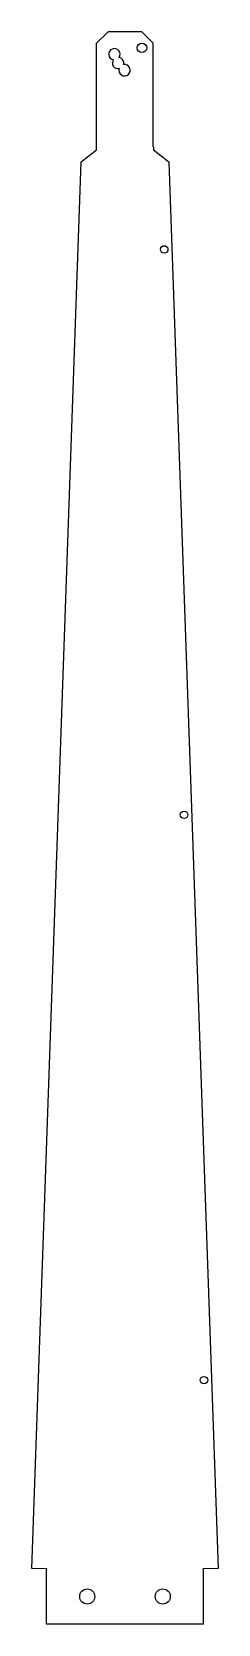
# Model space of a CAD drawing. Header units: millimetres. Extents: x 125 to 224, y -293 to 552.
import ezdxf

# ---------------------------------------------------------------- set-up
doc = ezdxf.new("R2010")
doc.units = ezdxf.units.MM
doc.layers.add('DV2_0', color=7, linetype='Continuous')

msp = doc.modelspace()

# ---------------------------------------------------------------- linework, layer by layer
at = {"layer": 'DV2_0', "color": 7, "linetype": 'Continuous'}
for p, q in [((165.2, 551.66), (159.19, 545.65)), ((183.19, 551.66), (165.2, 551.66)), ((183.19, 551.66), (189.19, 545.65)), ((159.19, 490.66), (159.19, 545.65)), ((189.19, 490.66), (189.19, 545.65)), ((159.13, 489.06), (159.19, 490.65)), ((159.19, 490.65), (159.19, 490.66)), ((159.19, 490.65), (159.19, 490.65)), ((189.19, 490.65), (189.19, 490.66)), ((189.19, 490.65), (189.2, 490.65)), ((189.2, 490.65), (189.26, 489.06)), ((124.89, -263.17), (151.07, 482.76)), ((151.07, 482.76), (159.13, 489.06)), ((189.26, 489.06), (197.32, 482.76)), ((197.32, 482.76), (223.5, -263.17)), ((132.72, -263.44), (124.89, -263.17)), ((132.69, -264.34), (132.73, -263.45)), ((132.69, -292.75), (132.69, -264.34)), ((132.73, -263.44), (132.72, -263.44)), ((132.73, -263.44), (132.73, -263.45)), ((215.66, -263.45), (215.66, -263.44)), ((215.67, -263.44), (215.66, -263.44)), ((215.69, -264.34), (215.66, -263.45)), ((223.5, -263.17), (215.67, -263.44)), ((215.69, -292.75), (215.69, -264.34)), ((215.69, -292.75), (132.69, -292.75))]:
    msp.add_line(p, q, dxfattribs=at)
for centre, radius in [((183.19, 543.16), 2.5), ((194.95, 436.26), 2), ((205.47, 136.45), 2), ((216, -163.37), 2), ((154.19, -278.1), 4), ((194.19, -278.1), 4)]:
    msp.add_circle(centre, radius, dxfattribs=at)
for centre, start, end in [((168.58, 539.79), 324.91727, 260.51583), ((170.54, 535.11), 144.91727, 280.00278), ((173.95, 531.34), 164.40422, 100.00278), ((170.54, 535.11), 344.40422, 80.51583)]:
    msp.add_arc(centre, 3, start, end, dxfattribs=at)

doc.saveas('drawing.dxf')
